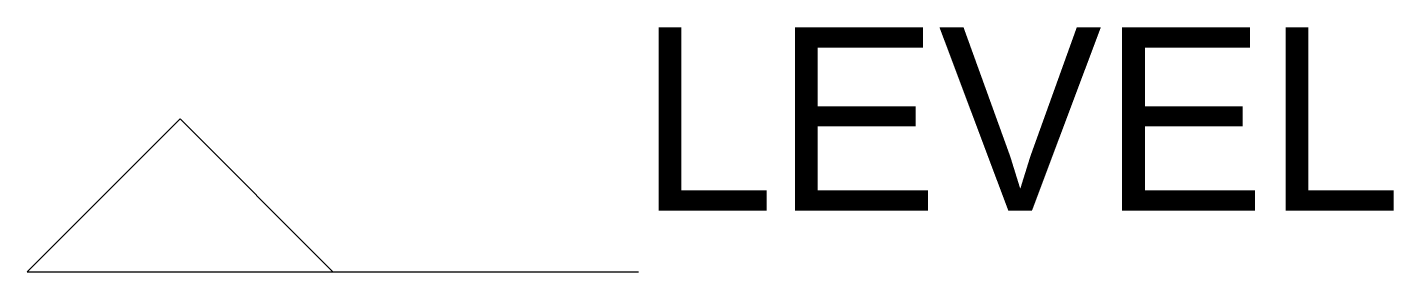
# Model space of a CAD drawing. Header units: metres. Extents: x -0.1 to 0.794, y 0 to 0.16.
import ezdxf

# ---------------------------------------------------------------- set-up
doc = ezdxf.new("R2010")
doc.units = ezdxf.units.M

msp = doc.modelspace()

# ---------------------------------------------------------------- linework, layer by layer
msp.add_line((-0.1, 0), (0.3, 0))
msp.add_lwpolyline([(-0.1, 0), (0.1, 0), (0, 0.1)], close=True)

# ---------------------------------------------------------------- texts
at = {"flags": 1}
msp.add_attdef('LEVEL', (0.3, 0.04), '+0.00', height=0.12, dxfattribs=at)

doc.saveas('drawing.dxf')
